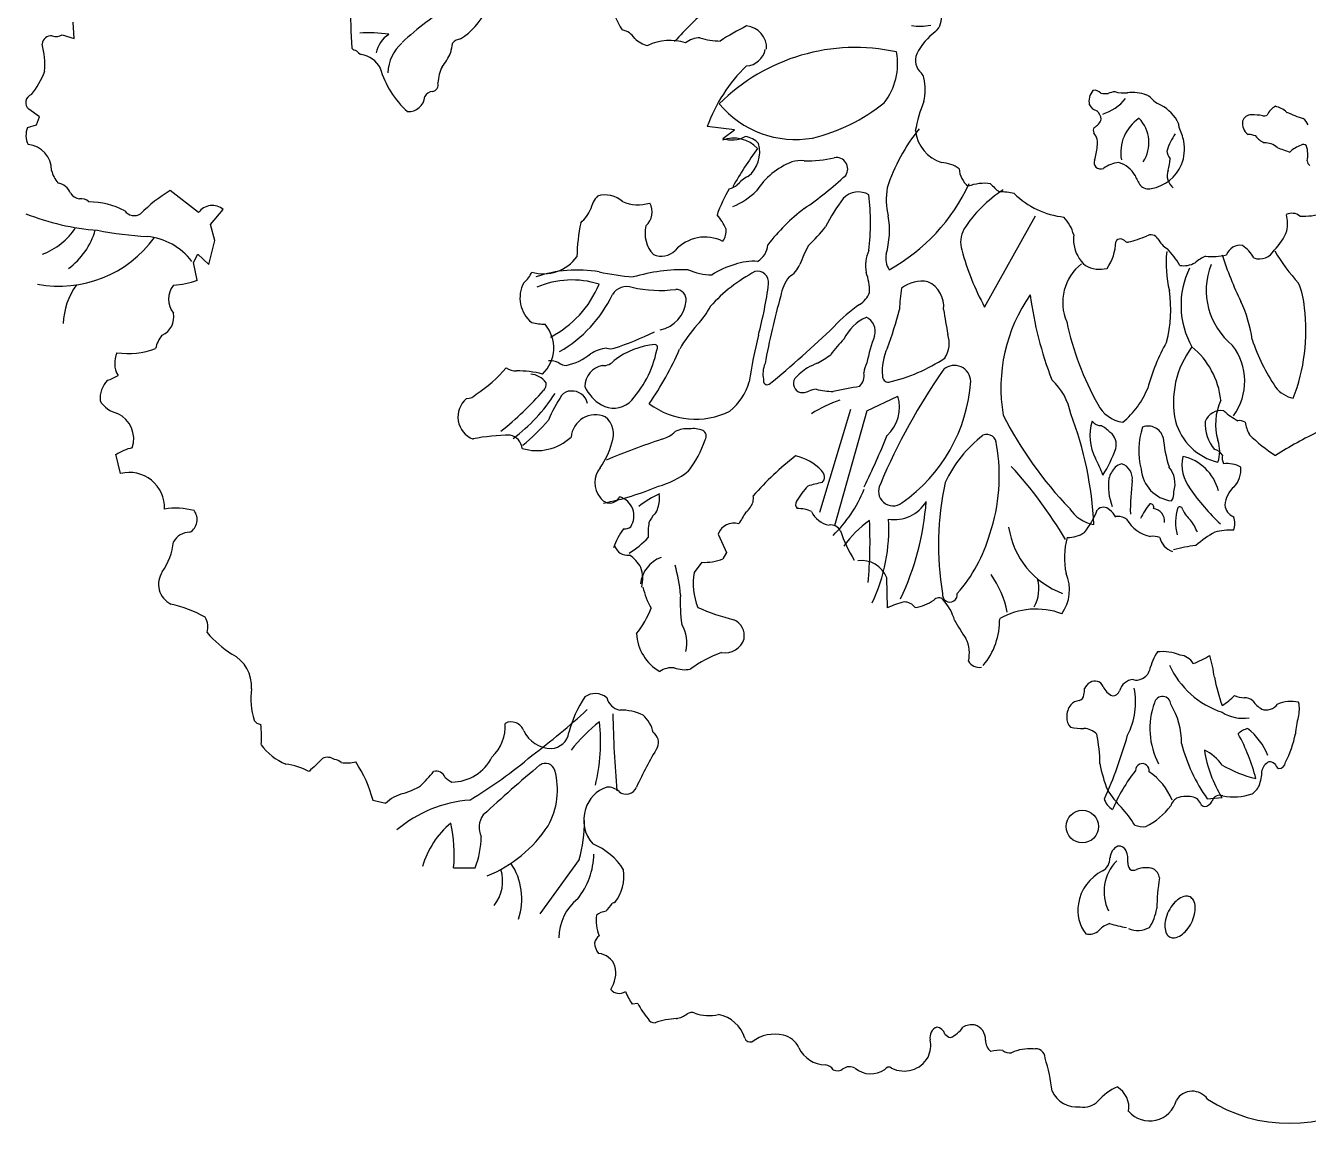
# Model space of a CAD drawing. Header units: millimetres. Extents: x -17017 to 2697, y 1903 to 18260.
# Drawn here: x -16950.785 to -16950.276, y 18241.528 to 18241.963 of the extents above; entities that cross this region are included whole.
import ezdxf

# ---------------------------------------------------------------- set-up
doc = ezdxf.new("R2010")
doc.units = ezdxf.units.MM
doc.layers.add('CAY', color=94, linetype='Continuous')
doc.layers.add('DIENHOA', color=3, linetype='Continuous')

# ---------------------------------------------------------------- blocks, each defined once
blk = doc.blocks.new('Cay73-mb')
at = {"layer": 'DIENHOA'}
for p, q in [((-1805.6, -57.6), (-1807.7, -30.5)), ((-1825.4, -51.4), (-1805.6, -57.6)), ((-1862.9, -186.9), (-1880.6, -174.4)), ((-1868.1, -200.5), (-1862.9, -186.9)), ((-1882.7, -204.7), (-1868.1, -200.5)), ((-714.3, -208.7), (-759.7, -203.3)), ((-733.8, -222.8), (-714.3, -208.7)), ((-1600.2, -345.4), (-1647.1, -308.9)), ((-1580.4, -365.2), (-1559.5, -340.2)), ((-301.3, -501.3), (-217.3, -350.6)), ((-1573.1, -391.3), (-1580.4, -365.2)), ((-1583.5, -430.9), (-1573.1, -391.3)), ((-1608.5, -427.8), (-1601.2, -414.2)), ((-1601.2, -414.2), (-1583.5, -430.9)), ((-1602.3, -457), (-1608.5, -427.8)), ((-495.9, -673), (-444.5, -648.5)), ((-522.7, -670.8), (-574, -840.4)), ((-495.9, -673), (-549.4, -862.7)), ((-1729, -776.5), (-1736.8, -744.2)), ((-741.6, -876.3), (-727.7, -906.9)), ((-727.7, -906.9), (-733.7, -917.3)), ((-768.8, -922.8), (-781.1, -939.6)), ((-461.9, -998.3), (-463, -948.8)), ((66.6, -1313.6), (91.1, -1311.3)), ((-1291, -1321.2), (-1312, -1316.3)), ((-971.3, -1414), (-1036, -1503.3)), ((-1178.9, -1427.4), (-1143.2, -1427.4)), ((-874.2, -1651.5), (-883.4, -1652.7))]:
    blk.add_line(p, q, dxfattribs=at)
blk.add_circle((-139.7, -1359.4), 26.8, dxfattribs=at)
for centre, radius, start, end in [((-572.1, -15.4), 776.9, 178.7256, 184.3157), ((-782.9, 33.5), 140.1, 193.0504, 213.3301), ((-967.5, -373.9), 428.4, 119.979, 133.755), ((-1229.2, 38.6), 115.2, 302.5839, 334.2517), ((-461.3, -367.4), 465.6, 129.1421, 139.1416), ((-401.7, -24.7), 29, 312.1339, 15.2344), ((-503.3, -420), 428.2, 116.5743, 123.2435), ((-698, -73.5), 36.6, 356.7817, 85.1462), ((-407.6, 38.3), 75.8, 258.8387, 283.1878), ((-1844.3, -67.7), 14.4, 80.9158, 177.2738), ((-1835.8, -35.8), 18.8, 250.5594, 303.6911), ((-1317.3, -254), 205.7, 81.2547, 94.6549), ((-1260, -90.4), 47.3, 123.2721, 169.3422), ((-1165.2, -78.4), 20, 95.4919, 140.0215), ((-906, -74.3), 31.4, 32.2652, 78.9526), ((-849.3, -28.3), 42, 224.1318, 258.2271), ((-821.2, -145.9), 84.9, 72.2486, 115.6449), ((-769.5, -99), 42.6, 92.7274, 127.2536), ((-738.1, 44.5), 106.4, 251.6681, 270), ((-316.1, -133.8), 109.8, 127.035, 152.4849), ((-1996.2, -102.4), 141.9, 356.186, 14.4427), ((-1334.2, -59.5), 19.2, 228.722, 254.0535), ((-1325.7, -68), 17, 215.9113, 250.3448), ((-1339.3, -128.1), 44.9, 28.4412, 79.7906), ((-1216.2, -118.4), 71.6, 132.0078, 176.6252), ((-1281, -38.7), 106.2, 321.7906, 336.278), ((-977.6, -114.4), 208.8, 166.4631, 170.9153), ((-514.8, -391.1), 318.5, 77.6715, 134.9228), ((-696.5, -69.4), 33.5, 272.6849, 348.8652), ((-547.5, -99.8), 102.6, 321.3373, 11.1384), ((-387.7, -93.7), 27.9, 157.5732, 229.9028), ((-1138.1, -134.5), 66.7, 153.1924, 176.9425), ((-510.2, -293.1), 265.1, 134.1555, 160.2085), ((-1994.4, -58), 149.9, 321.9121, 338.9338), ((-1155.6, -66.3), 149.8, 195.6487, 228.4545), ((-416.1, -125.8), 15, 11.3114, 45.9158), ((-489.3, -142.4), 90, 347.4696, 12.5304), ((-1212.4, -160.3), 15.3, 95.46, 154.3188), ((-1215, -134.3), 10.9, 275.9011, 17.9704), ((-101.1, -161.5), 27.7, 140.1391, 192.2384), ((-119.2, -156.7), 13.4, 40.0639, 103.9537), ((-101.7, -105.2), 43.6, 260.3458, 276.1782), ((-80.2, -189.3), 44.1, 97.6045, 112.2958), ((-71.4, -97.9), 49.8, 252.9351, 277.0256), ((-56.9, -215.2), 68.3, 69.8805, 97.1365), ((-1872.3, -163.5), 13.7, 107.8385, 232.4305), ((-1253.7, -150.9), 27.6, 267.2518, 354.1741), ((-613.8, -60.7), 163.9, 219.8085, 279.9228), ((-654.2, 66.3), 296.5, 283.3911, 309.068), ((-188.6, -250.8), 230.7, 157.3428, 169.874), ((-110.6, -157.8), 20, 208.6743, 255.9578), ((-131.3, -105.2), 81.5, 288.0436, 320.5246), ((-42.3, -173.3), 24, 31.3396, 68.2743), ((5.6, -127.3), 43.2, 230.8224, 249.2496), ((-40.2, -225.9), 65.6, 24.8138, 62.3169), ((199.6, -202.8), 38.9, 121.2884, 151.3126), ((166.3, -216.8), 49, 49.9632, 74.5221), ((-130.8, -193.5), 22.3, 6.2599, 46.8101), ((-8.4, -246), 67.8, 123.6873, 190.2574), ((-87.6, -229.9), 57.9, 326.818, 44.0638), ((139.8, -199.5), 15.7, 90.8136, 160.0842), ((139.6, -304.7), 120.9, 81.0864, 90), ((160.9, -178.1), 7.56, 250.452, 307.6353), ((275.6, -19.8), 177.3, 244.0119, 253.5541), ((199.3, -219.7), 39.5, 29.375, 48.8155), ((-1852.9, -217.7), 32.6, 156.4843, 207.7578), ((-166.4, -402), 311.6, 141.1857, 161.7293), ((-352, -201.9), 64.2, 187.4392, 251.5673), ((-112.4, -209.4), 9.23, 148.1677, 207.2571), ((-129.1, -185.1), 21.3, 294.5327, 343.8309), ((5, -203.1), 15.1, 354.8123, 18.5899), ((-96.9, -258.2), 128.7, 13.8112, 24.6411), ((147.4, -197.8), 22.7, 170.6162, 234.1231), ((-1886.1, -275.6), 43, 0, 84.1268), ((-716, -277.3), 54.9, 43.7767, 109.7449), ((-718.8, -177.2), 48, 251.7527, 297.2849), ((-700.7, -254.3), 34.7, 41.6314, 83.4162), ((-724.2, -245.4), 51.4, 308.3222, 15.9229), ((-142.9, -230.9), 28.3, 349.3282, 37.8386), ((87.3, -269.1), 91, 143.7433, 163.1218), ((-46.2, -239.9), 75.3, 339.7013, 9.5341), ((131.4, -262.5), 46.4, 70.6387, 86.5692), ((176.9, -195.6), 38, 217.4236, 245.2186), ((162.1, -260.7), 30.6, 48.43, 91.9653), ((225.6, -239.6), 6.84, 43.6641, 123.6539), ((-156.9, -621.3), 644.8, 143.6703, 150.3854), ((-197.3, -232), 82.2, 341.0269, 357.093), ((28.6, -239.9), 28.6, 185.7112, 215.4049), ((281, 4.1), 261.2, 247.8171, 252.6439), ((238.9, -283.4), 52.3, 109.0279, 133.1963), ((187.4, -249.7), 45.6, 347.1389, 18.9569), ((-1797.1, -265.6), 47, 192.2152, 220.9135), ((-574.2, -376.2), 123.4, 111.677, 147.262), ((-605.6, -308.4), 48.9, 82.6005, 106.9258), ((-592.7, -81.1), 178.8, 267.8791, 283.9319), ((-546.2, -273.1), 18.8, 325.3796, 100.4364), ((-376, -321.3), 58.6, 55.9263, 86.372), ((-304.1, -271.1), 39.1, 182.4023, 231.8464), ((-108.2, -262.6), 12, 161.0264, 220.1857), ((-108.9, -259.3), 14, 232.729, 287.7908), ((-76.4, -307.6), 45, 93.9814, 128.8108), ((-90.4, -304.3), 42.9, 28.4153, 75.3342), ((-37.8, -238.9), 67.8, 280.2171, 336.4632), ((27.1, -283.6), 26.6, 161.5632, 231.2191), ((-101.7, -246.7), 107.5, 344.5832, 354.805), ((242.3, -259.2), 10.5, 183.5956, 233.1266), ((-1836.3, -322.3), 26.1, 20.5554, 82.1231), ((-665, -337.9), 59, 117.6862, 139.6376), ((-972.1, 197.7), 653.2, 304.8063, 312.5074), ((19.7, -255.9), 77.5, 201.1688, 214.9139), ((-1794.7, -302.6), 20.1, 211.6531, 262.8748), ((-1516.1, -525.7), 253.3, 121.1398, 135.2841), ((-927.8, -358.8), 42.7, 48.4028, 107.5725), ((-515.6, -429.5), 241.6, 149.2148, 160.4989), ((-734.9, -263.4), 44, 285.5252, 304.5118), ((-767.1, -216), 129.1, 292.6177, 313.5994), ((-509.9, -345.5), 34.3, 59.3487, 136.466), ((-873.2, -361.9), 383.5, 353.1302, 6.8698), ((-348.6, -323.3), 115.2, 170.5367, 193.7059), ((-610.4, -166.7), 312.2, 299.052, 335.2371), ((-153.3, -490), 216.6, 122.7325, 147.2615), ((-301.6, -371), 74.1, 82.0576, 111.1046), ((-205, -221), 115.4, 221.6012, 231.3438), ((-276.7, -418), 106.9, 76.7612, 90.2009), ((-155.8, -216), 137.4, 225.4427, 264.0684), ((-30.1, -287.1), 19.1, 223.4143, 283.1458), ((-1794.6, -340.7), 18.4, 44.9991, 98.1299), ((-1781.6, -456), 128.3, 62.4019, 89.9982), ((-1577.5, -360.8), 27.4, 48.8132, 145.7988), ((-909.5, -348.7), 43.7, 135.6456, 167.4721), ((-873.6, -268.4), 64, 246.1383, 287.1283), ((-880.5, -344.7), 29.9, 311.0454, 30.4637), ((-413.5, -584.4), 308.1, 127.0899, 142.904), ((-286.5, -509.8), 311.4, 142.8838, 153.1067), ((-1737.8, 21.5), 397.1, 248.1596, 265.7326), ((-1706.2, -330.3), 20, 216.9995, 300.3799), ((-1005.4, -317.7), 57.5, 309.6128, 338.0749), ((-828.4, -419), 110.3, 24.9031, 39.4845), ((-598.4, -374.9), 140, 343.8022, 10.009), ((-217.4, -398.1), 65.4, 14.2735, 43.8294), ((206.8, -366.9), 20.5, 50.851, 117.3411), ((139.3, -363.9), 60.1, 348.6859, 14.5885), ((225.9, -239.9), 111.3, 266.8214, 286.8591), ((-1896.7, -309.6), 111.2, 290.3062, 327.0255), ((-1887.1, -340.4), 121, 306.3942, 343.7913), ((-1642.5, 283.3), 669.5, 259.2583, 266.354), ((-670.1, -423.1), 304.8, 168.4411, 179.076), ((-811.8, -379.9), 50.6, 165.601, 223.4658), ((-760.2, -375), 31.9, 326.3119, 4.4484), ((-748.3, -227.3), 232.2, 312.1505, 322.4321), ((-297.5, -393.9), 43.4, 150.9428, 197.6348), ((120.9, -347.4), 82.2, 313.3527, 339.8948), ((-1831.1, -271), 195.8, 259.5448, 323.8038), ((-1694.3, -488), 103.5, 36.8728, 84.922), ((-763.4, -451.7), 66, 63.2126, 138.1819), ((-695.9, -394.7), 36.9, 301.9935, 353.9904), ((-331.2, -534.6), 294.1, 152.6507, 159.4254), ((-92.1, -389.6), 62.3, 172.9748, 187.2865), ((-98.3, -389.8), 56.1, 187.8379, 230.0745), ((-163.9, -392.1), 79.3, 325.0902, 358.8931), ((-77.2, -396.9), 8.07, 85.5323, 155.9452), ((-77.7, -400.9), 12.1, 41.0511, 84.5806), ((-65, -387.4), 6.64, 237.1467, 282.4593), ((-120.7, -165.9), 235, 284.0613, 291.8014), ((-26.3, -395.2), 13.2, 30.4656, 122.7495), ((24.7, -366.9), 45.1, 208.6632, 238.2405), ((121.4, -424.3), 25, 81.7409, 157.7524), ((96.3, -444.1), 52.9, 26.7551, 57.1965), ((-1030.2, -378.2), 68.2, 253.5502, 324.1292), ((-835.5, -385.9), 31.6, 245.5544, 316.529), ((-434.5, -433.8), 63.5, 155.8335, 189.4621), ((-432, -420.9), 32.7, 167.734, 214.8882), ((70.8, -297.8), 424, 194.9329, 208.6741), ((192.1, -428.9), 193.4, 174.289, 193.602), ((-99.4, -500.8), 138.6, 29.5388, 43.6073), ((83.9, -469), 55.3, 111.1444, 132.3048), ((74.3, -324.2), 93.8, 263.6594, 284.814), ((604.1, -254.6), 537.1, 197.3885, 206.218), ((152.6, -393.2), 28.5, 251.5715, 330.6634), ((463, -238.5), 331.8, 210.8489, 222.3383), ((-1096.3, -422.3), 51.4, 310.8172, 335.4471), ((-973.7, -654.6), 214.5, 80.5387, 108.8322), ((-841.6, 5.3), 458.7, 257.8124, 264.9581), ((-797.3, -742.5), 302.9, 88.831, 106.2151), ((-751.7, -353.3), 94.9, 245.473, 270), ((-559.6, -673.8), 260.9, 117.662, 138.3322), ((-683.4, -548.5), 121.3, 104.6194, 124.264), ((-683.4, -514.6), 89, 85.4266, 110.1022), ((-676.4, -460.5), 18.3, 352.5023, 103.6893), ((-646.7, -413.6), 43.9, 300.903, 336.251), ((-571.9, -474.5), 80.6, 358.1524, 22.0964), ((-91.6, -493.5), 80.6, 127.7455, 203.5538), ((-110.9, -391.2), 47.8, 240.5807, 284.57), ((27.7, -394.2), 38.8, 260.316, 299.2488), ((163.2, -498.2), 139.9, 154.0445, 209.5134), ((181.7, -473.7), 116.7, 158.6924, 231.1731), ((-1710.8, -531.5), 113, 143.691, 178.5239), ((-1613.4, -488.3), 36.5, 141.1164, 218.8836), ((-1657.6, -292.4), 173.7, 275.1946, 288.5835), ((-1016.9, -486.2), 52.2, 151.2801, 231.3381), ((-983, -602.4), 145.8, 72.1941, 113.5301), ((-1096.8, -398.4), 171.3, 297.0509, 337.6177), ((-1341.3, -372.1), 689.1, 345.2477, 352.4312), ((-569.6, -494.5), 69.6, 141.5826, 170.4934), ((-404.8, -513.2), 54.6, 79.4676, 127.8757), ((-414.7, -500.9), 46, 354.4726, 64.3811), ((102.5, -511), 125.2, 3.9407, 23.0532), ((-1113.5, -385.3), 219.2, 300.1217, 334.1944), ((-892.2, -495.5), 28.1, 72.056, 148.3898), ((-838.2, -271.9), 202, 257.0067, 277.5412), ((-811.7, -489.4), 17.2, 354.5534, 90), ((577.5, -823.4), 1262.5, 164.3581, 169.5652), ((-528.7, -463.1), 39.9, 301.6081, 339.4483), ((-171, -514.6), 271, 170.5379, 178.0412), ((-6.7, -634.7), 267.6, 144.9731, 189.6949), ((389.5, -399.7), 620.7, 187.54, 200.9621), ((-208.8, -505.7), 215.2, 345.6075, 8.3665), ((-847.8, -486.6), 53.4, 281.2376, 355.2359), ((-866.3, -443.3), 125.6, 316.1441, 332.9861), ((-373.4, -695.9), 239.9, 124.0454, 137.4202), ((-1078.7, -339.8), 658, 339.6251, 345.4261), ((379.7, -398.2), 756.3, 188.145, 191.3097), ((-71.7, -583.4), 214.5, 7.6189, 25.2426), ((-79.5, -540.2), 309.2, 338.8124, 7.0125), ((-1673.4, -518.1), 32.3, 293.3056, 12.2637), ((-1027.6, -436.9), 92.7, 256.3134, 270), ((-1073.3, -568.6), 60, 313.4947, 40.4162), ((-465.9, -586.6), 75.1, 114.6203, 154.3472), ((-506.6, -541.2), 24.8, 341.917, 67.6323), ((316.2, -421.8), 492.8, 192.1707, 209.1499), ((-1607.9, -587.2), 65.9, 143.2016, 164.6787), ((-1105.9, 2), 602.9, 288.6396, 295.4292), ((-583.9, -701), 256.8, 138.346, 149.4987), ((404.5, -805.3), 1109.8, 166.5734, 170.641), ((-1867.4, 838.5), 1902.1, 309.5145, 313.832), ((-208.7, -652.5), 293.2, 159.305, 168.4071), ((-406, -560.9), 46.3, 328.1346, 18.0432), ((-1716.3, -454.5), 123.7, 261.2523, 291.258), ((-920.2, -628.9), 59.8, 95.3561, 122.761), ((-919.6, -547.2), 23, 254.4728, 286.3171), ((-833.8, -693.1), 130.6, 95.3364, 127.4067), ((-1012.1, -539.1), 172.3, 315.7033, 348.8875), ((-1318.4, -345.4), 560.5, 325.7115, 336.3004), ((-847.4, -568.6), 5.72, 319.6368, 75.4128), ((-369.5, -715.4), 230.1, 135.4705, 143.9341), ((-382.6, -606.8), 87.8, 154.4406, 185.2089), ((270.2, -715), 312.2, 150.0667, 165.1701), ((163.7, -658.9), 152.9, 143.081, 191.6995), ((-42.2, -669.3), 132.1, 6.1432, 50.7132), ((31.7, -623.9), 97, 323.9414, 37.6502), ((443, -454.3), 318.4, 198.4365, 214.2243), ((-1698.5, -593.8), 40.4, 154.9504, 210.3747), ((-1021.3, -632.1), 42.2, 66.8004, 91.1915), ((-992.5, -578.6), 19.1, 230.4005, 270), ((-1010.6, -508.2), 91.3, 281.4262, 309.4484), ((-931.7, -574.1), 24, 267.8388, 320.6187), ((-725.9, -338.7), 295.4, 300.1633, 305.2274), ((-524.3, -347), 285.8, 283.0922, 303.4809), ((-1763.9, -569.7), 54, 284.0387, 304.4245), ((-1266.1, -453.2), 229, 302.9072, 319.6111), ((-1074.7, -576.9), 29.9, 235.4895, 269.4569), ((-1072, -761.2), 154.4, 74.9559, 91.081), ((-1053.6, -645.9), 33.8, 35.432, 86.2695), ((-927.4, -632.1), 34.4, 98.6784, 180.924), ((-626.9, -611.2), 40.7, 156.1946, 193.4168), ((-535.6, -692), 107.5, 122.826, 137.4932), ((-469.8, -849.8), 277.5, 112.8425, 116.568), ((-525.4, -614.5), 25.1, 314.645, 10.3046), ((-454.4, -614.4), 46.5, 153.4355, 174.6744), ((480.5, -1197.3), 1035.9, 145.0524, 157.064), ((-351.3, -625), 27.3, 2.1213, 129.4264), ((-1717.9, -653.1), 45.2, 136.6994, 183.8134), ((-1040.8, -628.7), 15, 316.6379, 9.1581), ((-901.9, -606), 65.6, 204.0227, 240.1529), ((-783.3, -598.6), 96.5, 309.3344, 344.2319), ((-660.1, -622.8), 6.78, 161.5655, 296.0613), ((-601.2, -627.4), 15.9, 149.4715, 253.5687), ((-195, -2404.5), 1799.4, 100.0082, 101.4185), ((-460, -615.3), 10.1, 177.1377, 272.861), ((-591.9, -604.8), 268.6, 305.0047, 355.9141), ((-258, -696.4), 100.9, 10.7728, 47.7284), ((-162.6, -582.7), 141.1, 309.4385, 338.1971), ((219, -603.9), 49.2, 216.8724, 257.9843), ((-1723.1, -631.5), 46.9, 211.6741, 256.2614), ((-1132.1, -682.8), 39.5, 129.9038, 248.6085), ((-1158.6, -628.6), 23.9, 272.7265, 315.2016), ((-1427, -292.5), 527, 308.2803, 318.8886), ((-1250.5, -489.8), 284.8, 306.6268, 327.2458), ((-780.5, -791.3), 262.7, 146.7583, 156.8868), ((-986.1, -657.6), 17.5, 85.6164, 143.9739), ((-982.8, -666), 26, 12.4393, 94.3837), ((-603.2, -615.1), 27.6, 264.7091, 294.3662), ((-577.7, -669.7), 32.6, 93.1799, 115.5718), ((-473.4, -856.4), 212.1, 108.4337, 122.4897), ((-551.3, -526), 114.7, 255.7496, 270), ((-504.6, -666.8), 62.7, 312.2248, 16.9287), ((173.9, -694.7), 93.5, 155.0072, 196.6222), ((-1753.8, -719.1), 46.4, 341.5681, 65.0342), ((-914.1, -628.2), 40.2, 239.5049, 309.0132), ((-778.9, -558.7), 127.8, 233.28, 296.3317), ((-706.5, -886.5), 586.2, 2.5394, 20.8872), ((-64.6, -636.6), 55.7, 206.9598, 261.318), ((89.4, -700.4), 28, 79.9407, 158.7681), ((167, -592.9), 108.1, 227.7038, 242.7479), ((-1288.7, -457.8), 352.3, 309.5152, 319.1551), ((-944, -720.2), 40.9, 67.2435, 174.3386), ((-951.9, -711.4), 37.4, 337.3857, 50.6795), ((296, -393.1), 634.8, 206.8422, 223.9575), ((-48.5, -714), 78.7, 162.1796, 208.3462), ((-108.2, -677.6), 19.6, 218.9971, 270.0514), ((-151.5, -768.4), 83.3, 45.9418, 58.7175), ((-31, -723.8), 25.9, 16.2216, 110.6525), ((108.1, -662.8), 97.9, 196.0678, 255.9477), ((130.2, -693.8), 67, 176.9868, 219.8878), ((120, -705.3), 16.5, 56.3136, 98.6322), ((192.4, -680.4), 64.2, 190.0203, 209.058), ((-1085.5, -1023.2), 310.2, 90, 101.422), ((-1090.1, -737.5), 24.9, 5.8556, 79.3683), ((-1041.4, -655.2), 83.2, 253.3064, 312.9301), ((-457.9, -1862), 1202.8, 108.2406, 112.9314), ((-854, -659.8), 63, 288.1213, 311.3667), ((-793.1, -744.1), 41.8, 84.3314, 117.4389), ((-940.3, -659.3), 187.6, 322.8092, 340.9417), ((-783.1, -745.3), 43.2, 68.1315, 97.9069), ((-771.5, -714.6), 10.4, 325.4225, 64.2315), ((-1429.3, -331.5), 1039.5, 333.3348, 338.4576), ((-177.8, -878.2), 207.7, 127.4033, 155.2729), ((-297.6, -727.9), 16, 356.8199, 113.2), ((-108.2, -728.2), 24.6, 343.5385, 53.3345), ((77.4, -738.5), 123.8, 161.6916, 194.3123), ((231.1, -694.3), 238.3, 185.3563, 197.2656), ((308.7, -541.9), 242, 224.5442, 237.7279), ((548.2, -1327.3), 687.9, 115.5204, 122.4083), ((-1692.4, -812.9), 81, 102.4302, 123.3324), ((-1028.3, -698.6), 114.2, 323.4004, 346.2094), ((-569.6, -781.1), 292.7, 341.0522, 10.2825), ((-301, -657.9), 229.8, 328.2381, 340.3378), ((76.9, -753.2), 16.5, 26.5423, 83.4811), ((31, -739.6), 56.3, 341.1737, 18.8263), ((-282.8, -1170.8), 537.4, 127.9906, 138.2604), ((-630.3, -826.2), 80.7, 42.6722, 77.9817), ((-396.7, -890.9), 311.9, 21.0486, 26.5672), ((-69, -783.7), 24.2, 104.035, 132.5621), ((-82.3, -784.5), 25.3, 352.6723, 73.1431), ((91.8, -761.2), 66.9, 168.689, 216.9218), ((10.2, -823.8), 77.3, 14.2966, 78.1124), ((113.8, -750), 22.5, 169.2143, 206.3182), ((99.1, -805.6), 45.9, 60.041, 96.8418), ((-1714.3, -832.4), 57.8, 357.4836, 104.6835), ((-907.3, -791.3), 38.3, 139.9068, 220.0932), ((-879.8, -656.6), 146.2, 285.6689, 307.4596), ((-578.8, -782), 13.1, 314.9999, 53.5784), ((-787.5, -1250.8), 719.6, 30.5492, 42.5126), ((-50.2, -798.1), 47.7, 137.5999, 163.4438), ((15.1, -764.2), 57.9, 184.8546, 262.4443), ((-30.9, -793.2), 44.4, 342.8974, 39.292), ((81.7, -770.1), 40.6, 316.3658, 6.0733), ((-1033.1, -330.8), 504.9, 281.6647, 292.4599), ((-514.5, -876.5), 111.7, 134.7791, 150.7511), ((-546, -935.9), 146.5, 99.2478, 108.8247), ((-701.1, -722.7), 215.8, 313.8266, 338.3466), ((-452.4, -805.5), 24.2, 150.5707, 307.0616), ((115.7, -894.6), 493.1, 167.9044, 189.3011), ((-5.7, -796.8), 91, 172.2341, 201.7697), ((339.1, -838.7), 399.5, 172.6729, 180.6909), ((355.3, -579.1), 387.2, 215.0444, 226.425), ((141.8, -832.9), 46.4, 131.4198, 174.4727), ((-920.7, -806.5), 18.5, 210.8022, 333.4412), ((-913.6, -846.2), 32.8, 326.9513, 73.2291), ((-770.6, -960.8), 165.4, 114.1387, 128.1128), ((-882.1, -817.4), 43.7, 339.2152, 8.5628), ((-708, -817.2), 24.7, 323.6233, 9.7276), ((-603.7, -827.5), 10, 146.2689, 222.879), ((-450.4, -790.9), 61.5, 260.8383, 328.968), ((-857.3, -787.2), 461, 334.8315, 355.601), ((43.3, -888.7), 94.7, 138.9316, 156.3687), ((-27.1, -831.9), 5.47, 334.5364, 99.4615), ((-10.7, -808.6), 22.4, 324.5007, 6.0096), ((-1638.4, -952.5), 118.9, 75.066, 98.7999), ((-1626.7, -852.4), 24.1, 299.8503, 38.0716), ((-814.3, -875.4), 45.5, 135.0343, 156.371), ((-858.9, -830.6), 17.8, 314.3209, 352.4874), ((141.2, -1347), 978.7, 148.815, 150.1255), ((-711.4, -817.9), 27.1, 304.4351, 329.0362), ((-609, -883.8), 49.6, 64.0935, 92.3699), ((-550.3, -820.9), 41.3, 206.2878, 259.046), ((-109.7, -800.4), 61.2, 213.0573, 259.4796), ((-242.7, -788.3), 136.4, 321.2751, 339.4414), ((-104.9, -845.9), 13.9, 43.9623, 136.0377), ((-112, -861.9), 30.8, 25.7073, 56.4461), ((-82, -875), 28, 56.3136, 96.5492), ((-24.4, -854.9), 20.7, 353.4755, 83.9621), ((88.1, -856.5), 73.9, 161.4551, 196.4615), ((21.5, -836.1), 4.65, 358.9139, 137.4869), ((70.3, -815.9), 48.6, 204.6256, 229.9874), ((119.4, -825.5), 24, 186.9539, 248.0061), ((80.2, -858.8), 32.1, 340.0144, 19.9856), ((-792.4, -941.9), 129.3, 144.9316, 160.6042), ((-896.5, -851.3), 16.5, 264.2879, 309.1192), ((-733.7, -875.4), 123.6, 171.5347, 183.0127), ((-715.7, -885.9), 27.6, 72.7586, 159.7052), ((-555.6, -879.8), 18.5, 28.8866, 97.9834), ((-392.5, -995.2), 172.5, 124.9898, 145.006), ((-1231.8, -889.1), 741.2, 354.7826, 2.7265), ((-741.6, -868.9), 282, 334.5715, 3.5188), ((-125, -844.6), 138, 188.4718, 249.9837), ((-15.4, -822.4), 58.9, 209.858, 258.5428), ((-23.3, -901.4), 78.8, 20.8054, 37.6968), ((-1743.8, -879.7), 102.4, 324.7872, 354.7697), ((-1615.4, -903.3), 29.9, 88.6804, 151.6113), ((-969.1, -777), 153.5, 301.5047, 316.8436), ((-328.1, -801.2), 222.5, 198.2367, 212.0687), ((-531.8, -809.4), 248.2, 318.3644, 344.4112), ((-50.5, -915.5), 118.9, 163.6618, 192.6023), ((-163.6, -833.2), 48.8, 268.8049, 304.1108), ((-23.9, -917), 37.1, 70.7124, 95.0395), ((18.8, -875.3), 31.2, 192.5626, 251.9635), ((175.4, -1045.1), 197, 119.1447, 130.3597), ((107.8, -995.5), 125.8, 88.831, 103.0611), ((-891.7, -889.5), 21.7, 195.4144, 279.3593), ((-921.3, -960.4), 59.6, 29.1908, 56.1507), ((95.6, -1241.7), 350, 97.8522, 103.9904), ((-816.5, -965.2), 54, 111.125, 172.6984), ((-923.8, -950.2), 57.6, 346.3839, 19.0821), ((-1027.4, -991.9), 224, 3.9108, 16.7004), ((-763.5, -841.1), 81.9, 266.2767, 291.3368), ((-504.6, -964.3), 44.4, 20.4487, 97.9136), ((-1629.8, -959.2), 36.6, 145.9588, 243.4309), ((-675.7, -958), 107, 170.0958, 201.6163), ((-429, -1039.4), 168.7, 11.5738, 34.8265), ((-274.3, -966.7), 62.8, 331.5443, 15.0304), ((-227.9, -968.5), 67, 323.965, 23.8417), ((-729.6, -930.8), 140.4, 193.6512, 208.9198), ((-358.6, -976.2), 12.4, 171.2532, 8.7468), ((-1685.4, -1178.8), 190.9, 59.8039, 78.1142), ((-527.3, -988.6), 276.9, 177.5103, 187.6952), ((-400.5, -1126.1), 141.8, 103.7904, 115.6783), ((-433.9, -1010.1), 21.7, 34.5745, 90.9623), ((-426.9, -927), 71.6, 278.7419, 305.5557), ((-377.2, -992.3), 10.7, 44.981, 138.8399), ((-430.1, -1040.4), 82.1, 15.3118, 42.6154), ((-1617.5, -1030.5), 32.7, 344.8786, 30.8253), ((-983.1, -952), 138.7, 320.2021, 340.3216), ((-625.3, -657.8), 371.2, 246.1866, 255.9434), ((-393.5, -1018.3), 117.2, 320.2188, 1.087), ((-216.2, -1122.1), 121.9, 69.5762, 119.5147), ((-855.8, -1056.6), 62.4, 347.3161, 29.7467), ((-727.3, -1044.4), 29, 350.5568, 66.0317), ((-33.4, -842.8), 362.9, 208.9976, 214.6232), ((-1452.6, -926.8), 174.3, 220.0918, 237.9676), ((-799.2, -1036.3), 77.5, 183.3216, 239.8795), ((-730.4, -1039.1), 33.3, 260.5435, 342.4789), ((-382.8, -1073.4), 56.4, 347.1145, 25.7345), ((-1572.4, -1127.6), 59.6, 355.6997, 62.7276), ((-674.6, -1248.8), 187.1, 109.1385, 127.1577), ((66.1, -1123.8), 97.4, 147.0592, 166.0969), ((-8.4, -1152.9), 82.4, 68.4923, 95.0313), ((19, -1104.6), 28.5, 30.7274, 84.3135), ((-3.3, -957.9), 140.2, 289.4822, 302.0137), ((-145, -1139.9), 225.1, 6.9321, 16.2836), ((-818, -1132.6), 35.6, 83.6581, 124.4217), ((-796.2, -1047.9), 52.4, 250.1435, 279.4649), ((-310.1, -1076.2), 20.3, 209.0362, 279.9153), ((-49.5, -1094.8), 21.9, 291.0576, 344.9862), ((138.2, -1030.7), 147.7, 204.7767, 251.4156), ((-118.8, -1138.6), 18.8, 115.3533, 157.6027), ((-118.6, -1133.5), 14.5, 22.2426, 124.8274), ((-54.2, -1141.3), 24.6, 92.9118, 166.2256), ((-50.1, -1101.7), 15.9, 250.2213, 302.0137), ((444.8, -1037.7), 373.9, 191.583, 199.0199), ((-1375.3, -1146.7), 138.4, 173.9158, 195.6124), ((-944.6, -1169.1), 29.4, 50.1867, 125.9939), ((-146.7, -1141.8), 9.5, 279.8163, 0), ((-176.4, -1132.8), 40.3, 347.1485, 1.9743), ((-81, -1119.1), 25.8, 200.2124, 249.7692), ((-89.5, -1131.1), 12.2, 268.1166, 339.2805), ((-170.2, -1153.8), 118.5, 332.4279, 11.3107), ((-7.2, -1158.1), 13.6, 3.0031, 167.4703), ((35.6, -1069.6), 105.7, 301.7719, 316.2281), ((130.1, -1103.7), 43.1, 245.0997, 266.8192), ((-809.8, -1249), 184, 145.7204, 165.9331), ((-898, -1138.8), 28.8, 195.5256, 257.732), ((-135.8, -1176.9), 29.5, 141.3492, 183.4766), ((-141.8, -1173.7), 22.8, 98.1327, 138.2398), ((94.8, -1197.9), 122.9, 159.6475, 207.9812), ((-95.1, -1220.2), 119.3, 359.0851, 31.7614), ((128.9, -1166.3), 19.6, 46.2097, 93.5058), ((183, -1122.9), 50, 215.7821, 238.2903), ((164.3, -1144.3), 22.5, 250.194, 325.3844), ((205.1, -1212.4), 59.6, 77.7314, 111.9325), ((165.8, -1165.4), 53.2, 345.47, 12.2392), ((-1494.6, -1173.6), 17.4, 216.6072, 260.5386), ((-1083.7, -1208.6), 22.1, 19.2513, 117.1498), ((-1749.4, -304.9), 1169.8, 306.7531, 312.5784), ((-759.7, -1411.3), 286.9, 128.3653, 141.6305), ((-1238.8, -1219.8), 302.9, 346.3544, 6.3407), ((902.2, -1141.1), 1818, 181.0052, 185.0209), ((-902.6, -1252.1), 85.1, 64.2839, 91.0314), ((-902.4, -1216.1), 54.9, 12.5255, 47.9738), ((-144.8, -1180.9), 20.5, 173.7985, 225.07), ((125.3, -1116.1), 64.4, 237.9965, 279.3852), ((331.2, -1213.3), 119.1, 163.1224, 176.6346), ((-1629.7, -1209.9), 133.6, 353.8839, 8.2381), ((-1162.3, -1194.3), 68.7, 312.9976, 4.4976), ((-1017.1, -1179.8), 50.5, 205.1373, 269.318), ((-1018.4, -1199.9), 30.4, 271.3002, 351.8561), ((-859.4, -1220.5), 19.3, 336.2563, 57.1336), ((-138.4, -1085.6), 111.8, 259.2123, 270.6252), ((-138.2, -1228.4), 31, 44.2187, 88.0902), ((-348.3, -1257.3), 237.7, 0.4154, 12.261), ((142.1, -1230.6), 34.2, 104.4882, 134.9979), ((-148.6, -1354), 304.6, 14.0372, 28.9685), ((71, -1279.3), 102.9, 21.1472, 52.5967), ((31, -1169.5), 185.1, 333.1601, 348.5401), ((-1419.4, -1167.8), 95.8, 216.0393, 247.4984), ((-233.7, -1591), 708, 149.1792, 155.2308), ((-814.9, -996.8), 779.2, 336.0088, 344.2181), ((291.3, -1153.9), 275.6, 194.3237, 215.4069), ((-700.5, -1984.2), 1013.1, 133.3125, 135.068), ((-1387, -1263.6), 18.6, 52.3085, 116.9809), ((-1376.5, -1265.8), 17, 45.0028, 87.0764), ((-1182.1, -1211.6), 74.4, 270.4325, 333.6695), ((-1536.5, -671.5), 750.2, 300.8227, 310.4839), ((31.5, -1298.8), 72.4, 34.5467, 64.9847), ((260.8, -1203.9), 200.9, 188.4063, 212.3494), ((-1465.7, -1351.9), 96, 60.0208, 84.2251), ((-1356.5, -1183.1), 71.2, 263.5271, 283.2449), ((-1515.4, -1369), 210.2, 14.518, 33.6174), ((-1427.8, -1091.5), 279.3, 314.0731, 320.628), ((-1207.3, -1282.9), 14.9, 19.2918, 107.5826), ((618.3, -3230.3), 2574.5, 129.9861, 132.7667), ((-1026.8, -1270.8), 15.9, 14.8209, 125.2156), ((-1128.4, -1298.9), 121.3, 330.7157, 15.3773), ((101.2, -1218.8), 214.9, 189.838, 201.871), ((159.6, -1434.1), 269.6, 141.6197, 157.6184), ((-40.4, -1266.7), 11.3, 348.5797, 180), ((-88.4, -1355.5), 104.8, 22.271, 55.7151), ((194.1, -1081.2), 204.4, 239.7454, 256.6547), ((90.2, -1266.8), 67, 337.897, 359.4902), ((176.9, -1270.8), 20, 114.7899, 170.2755), ((170.3, -1263.4), 10.9, 46.0931, 99.4653), ((200.5, -1243.9), 25.3, 207.2252, 230.3722), ((184.7, -1252), 11.5, 268.0244, 354.3656), ((-1290.6, -1199.7), 108.7, 285.2941, 301.6989), ((-1158.1, -1239.2), 52.3, 227.8073, 243.4372), ((124.5, -1280), 30.3, 302.8117, 336.7222), ((-1244.5, -1368.6), 66.4, 105.2537, 134.4935), ((-908.9, -1345.6), 53.9, 108.2673, 163.6904), ((-923.4, -1320.3), 26, 45.9143, 95.1958), ((-893.5, -1287.7), 18.3, 229.6278, 338.4521), ((-74.3, -1304.9), 30.6, 195.3737, 239.9782), ((44.9, -1208.6), 169.3, 212.2342, 224.8303), ((26.4, -1330.4), 20.5, 114.4165, 164.7495), ((32.9, -1362.1), 52.5, 83.7278, 106.5621), ((38.3, -1328.8), 19, 22.4515, 88.9943), ((87.1, -1319.9), 12.3, 65.2281, 169.2191), ((110.1, -1210.6), 99.8, 259.6919, 287.9729), ((-1135.4, -1529.2), 214.1, 94.4668, 129.8629), ((-906.3, -1349.2), 57.5, 160.9241, 222.6063), ((-214.8, -1457.4), 190.4, 31.8189, 42.8298), ((-85, -1257.2), 113.9, 296.1463, 323.4829), ((64.4, -1317.3), 9.59, 206.5577, 253.8131), ((60.5, -1310.2), 16.3, 274.2905, 333.1066), ((-1088.3, -1467.2), 148, 129.9519, 163.4945), ((-1412, -1404.6), 234.3, 354.4073, 12.5297), ((-1102.7, -1360.9), 34, 142.7424, 206.5287), ((-1201.4, -1349.3), 239.1, 344.2922, 0), ((-1273.5, -1375.3), 140.3, 338.1971, 359.6678), ((-1204.1, -1239.8), 216.7, 291.9647, 326.8867), ((-38.6, -1318.9), 40.8, 249.2684, 275.3347), ((-988.1, -1486.3), 105.8, 31.4864, 68.0794), ((-71.6, -1411.8), 22.3, 115.4178, 178.4908), ((-79.4, -1405), 13.4, 23.1892, 97.5956), ((-1169.8, -1478.4), 103.7, 340.9976, 34.1729), ((-1072.2, -1401.2), 125.5, 321.8211, 358.21), ((-118.5, -1411.4), 24.5, 299.9654, 0.5173), ((-32.4, -1466.8), 71.5, 134.9979, 206.5787), ((-102, -1414), 37.7, 353.0641, 22.3775), ((-49.2, -1420.3), 15.4, 173.6606, 218.2263), ((-1162.8, -1449.2), 65.2, 321.3486, 16.997), ((-969, -1441.2), 71.8, 322.4798, 8.1122), ((-73.5, -1498.7), 73.6, 116.3249, 171.0285), ((-55.4, -1421.4), 10.3, 235.3014, 301.425), ((-34.9, -1469.3), 42, 72.8181, 111.1782), ((-31.4, -1446.2), 19.2, 5.9687, 62.5226), ((373.8, -1504), 390.7, 171.2037, 178.6704), ((-921.5, -1543.7), 83.3, 128.6577, 179.8003), ((43.8, -1514.1), 42.6, 123.7332, 140.1418), ((35.1, -1501.1), 27, 99.4198, 123.7332), ((32.7, -1486.9), 12.5, 63.4368, 99.4198), ((32.7, -1486.9), 12.5, 27.4539, 63.4368), ((19.9, -1493.5), 27, 3.1404, 27.4539), ((-919.9, -1538.9), 40.3, 100.2879, 124.4463), ((-969, -1454), 61.7, 312.7568, 328.0719), ((-910.3, -1496.6), 11.8, 98.1751, 122.2779), ((-83.4, -1497.9), 63.8, 170.3555, 217.3631), ((-94.1, -1482.5), 78.4, 326.3083, 350.9109), ((60.8, -1528.3), 64.8, 153.4368, 166.7318), ((60.8, -1528.3), 64.8, 140.1418, 153.4368), ((-17.3, -1489.3), 64.8, 333.4368, 346.7318), ((4.3, -1494.4), 42.6, 346.7318, 3.1404), ((-877.4, -1514.4), 65.9, 172.4172, 202.5755), ((-82.4, -1558.3), 40.6, 107.5857, 136.8124), ((-41.1, -1352), 175.9, 252.2923, 261.5971), ((-48, -1492.1), 38.9, 247.0276, 299.3922), ((39.2, -1523.2), 42.6, 166.7318, 183.1404), ((23.6, -1524.1), 27, 183.1404, 207.4539), ((-17.3, -1489.3), 64.8, 320.1418, 333.4368), ((-922, -1558.6), 25, 130.7602, 164.4749), ((-128.2, -1514.7), 22.7, 254.9798, 315.8151), ((10.8, -1530.8), 12.5, 207.4539, 243.4368), ((10.8, -1530.8), 12.5, 243.4368, 279.4198), ((8.4, -1516.5), 27, 279.4198, 303.7332), ((-0.3, -1503.5), 42.6, 303.7332, 320.1418), ((-915.6, -1550.1), 30.4, 183.3382, 219.0998), ((-941, -1599.5), 30.3, 18.6507, 86.4007), ((-958.3, -1601.6), 47.5, 325.4674, 14.4651), ((-905.1, -1616.5), 18.5, 220.6781, 303.5164), ((-821.5, -1606.2), 77.4, 199.5347, 216.8718), ((-755.4, -1590.6), 133.5, 207.1636, 220.2162), ((-821.7, -1627.1), 50.9, 282.8006, 304.5607), ((-785.4, -1679), 12.4, 64.8004, 126.3433), ((-756.8, -1601.1), 70.6, 250.697, 282.9938), ((-751.2, -1724.9), 55.9, 16.6736, 79.3558), ((-847.1, -1672.5), 11.1, 202.4173, 276.1151), ((-803.2, -1810.4), 133.9, 93.0663, 108.5924), ((-373, -1707.7), 18.5, 111.8039, 192.84), ((-382.5, -1706.5), 16.1, 15.7788, 80.7548), ((-379.8, -1660.7), 52.3, 295.1583, 324.7666), ((-322.3, -1715.1), 28.4, 80.597, 121.3391), ((-324.8, -1711.1), 25.1, 357.8388, 73.5778), ((-688.3, -1705.1), 10.1, 201.9901, 287.1974), ((-648.4, -1763.6), 61.2, 76.1154, 127.0267), ((-641.1, -1739.7), 36.3, 24.4082, 78.2672), ((-436.6, -1720.6), 46.3, 335.0417, 10.8842), ((-352.4, -1689.4), 19.3, 221.0259, 254.576), ((-274.6, -1711.9), 25.1, 180.4339, 228.8158), ((-563.8, -1704.2), 48.8, 204.7893, 269.3936), ((-276.3, -1791.5), 62.5, 85.0306, 103.7663), ((-259, -1713.7), 19.6, 232.6137, 276.3398), ((-227.4, -1795.6), 69.1, 84.56, 115.1705), ((-216.8, -1741.7), 15.4, 0, 105.5336), ((-567.5, -1772.7), 19.9, 35.7032, 80.5582), ((-524.6, -1773.7), 17.6, 58.6237, 127.4026), ((-489.6, -1726.7), 41.1, 231.1097, 304.8279), ((-459.5, -1765.1), 8.14, 56.3065, 144.9354), ((-434.2, -1718), 45.3, 242.6577, 330.8056), ((-462.6, -1826.3), 274.6, 6.2544, 17.9365), ((-544.5, -1747.2), 15.5, 243.6834, 306.2573), ((-149.4, -1778.4), 44.1, 204.041, 277.5234), ((-42.6, -1876.6), 95.7, 114.2265, 138.1567), ((-102.7, -1823.6), 40, 350.8371, 58.7157), ((42, -1827.5), 30.9, 35.258, 148.2132), ((-137, -1791.2), 31.6, 258.0759, 316.9732), ((-28.6, -1800), 45.7, 220.9832, 345.7492), ((202, -1602.3), 247.3, 236.9657, 303.5795)]:
    blk.add_arc(centre, radius, start, end, dxfattribs=at)

msp = doc.modelspace()

# ---------------------------------------------------------------- block references
at = {"layer": 'CAY', "xscale": 0.0002401321913174146, "yscale": 0.0002401321913174146, "zscale": 0.0002401321913174146}
msp.add_blockref('Cay73-mb', (-16950.33182, 18241.97173), dxfattribs=at)

doc.saveas('drawing.dxf')
